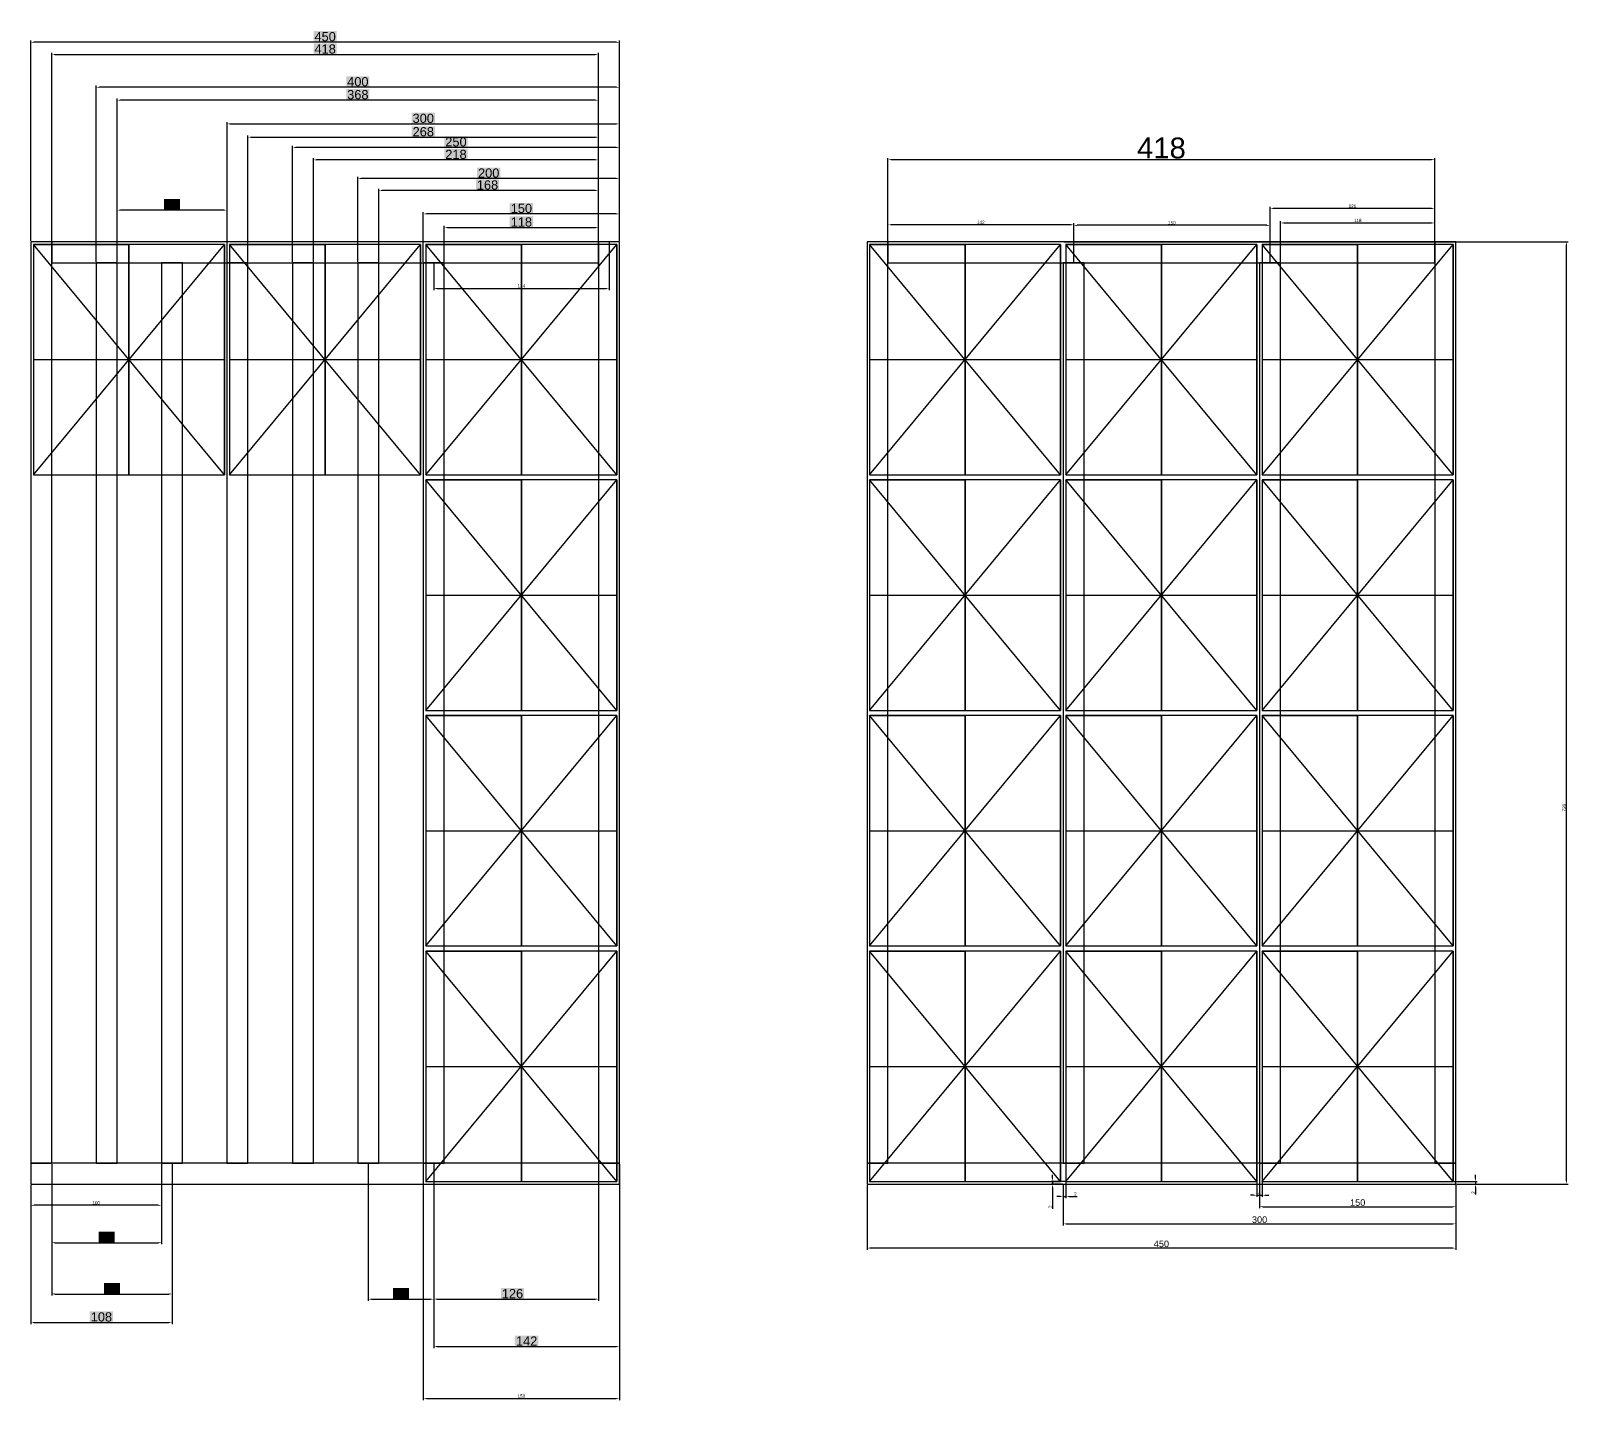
# Model space of a CAD drawing. Header units: millimetres. Extents: x 197 to 5045, y 762 to 4643.
# Drawn here: x 197 to 1372, y 2048 to 3094 of the extents above; entities that cross this region are included whole.
import ezdxf

# ---------------------------------------------------------------- set-up
doc = ezdxf.new("R2010")
doc.units = ezdxf.units.MM
doc.styles.get("Standard").update_dxf_attribs({"font": 'arial.ttf'})
doc.dimstyles.new('ISO-25', dxfattribs={"dimtxt": 2.5, "dimasz": 2.5, "dimexe": 1.25, "dimexo": 0.625, "dimtad": 1, "dimtxsty": 'Standard', "dimcen": 2.5, "dimadec": 0, "dimazin": 0, "dimtfac": 1, "dimtmove": 0, "dimatfit": 3, "dimfxl": 1, "dimarcsym": 0})

# ---------------------------------------------------------------- blocks, each defined once
blk = doc.blocks.new('A$C0665293E')
at = {"color": 1}
for p, q in [((2, 2), (148, 178)), ((148, 2), (2, 178)), ((2, 178), (75, 178)), ((75, 178), (2, 178)), ((2, 178), (2, 90)), ((75, 178), (75, 2)), ((75, 2), (75, 178)), ((148, 178), (148, 2)), ((2, 90), (148, 90))]:
    blk.add_line(p, q, dxfattribs=at)
blk.add_lwpolyline([(2, 2), (148, 2), (148, 178), (2, 178)], close=True, dxfattribs=at)
blk = doc.blocks.new('*D79')
at = {"color": 0, "lineweight": -2, "transparency": 16777216}
for p, q in [((851.8, 2933.6), (851.8, 2996.9)), ((1269.8, 2933.7), (1269.8, 2996.9)), ((854.3, 2995.7), (1267.3, 2995.7))]:
    blk.add_line(p, q, dxfattribs=at)
at = {"color": 0, "transparency": 16777216}
for points in [[(854.3, 2996.1), (854.3, 2995.3), (851.8, 2995.7)], [(1267.3, 2996.1), (1267.3, 2995.3), (1269.8, 2995.7)]]:
    blk.add_solid(points, dxfattribs=at)
at = {"layer": 'Defpoints', "color": 0, "transparency": 16777216}
for p in [(1269.8, 2995.7), (851.8, 2933), (1269.8, 2933.1)]:
    blk.add_point(p, dxfattribs=at)
at = {"color": 0, "transparency": 16777216, "insert": (1060.8, 3004.5), "char_height": 16, "attachment_point": 5}
blk.add_mtext('418', dxfattribs=at)
blk = doc.blocks.new('*D75')
at = {"color": 0, "lineweight": -2, "transparency": 16777216}
for p, q in [((985.8, 2212.3), (985.8, 2181.3)), ((1285.8, 2212.3), (1285.8, 2181.3)), ((988.3, 2182.6), (1283.3, 2182.6))]:
    blk.add_line(p, q, dxfattribs=at)
at = {"color": 0, "transparency": 16777216}
for points in [[(988.3, 2183), (988.3, 2182.2), (985.8, 2182.6)], [(1283.3, 2183), (1283.3, 2182.2), (1285.8, 2182.6)]]:
    blk.add_solid(points, dxfattribs=at)
at = {"layer": 'Defpoints', "color": 0, "transparency": 16777216}
for p in [(985.8, 2213), (1285.8, 2213), (1285.8, 2182.6)]:
    blk.add_point(p, dxfattribs=at)
at = {"color": 0, "transparency": 16777216, "insert": (1135.8, 2185.8), "char_height": 5, "attachment_point": 5}
blk.add_mtext('300', dxfattribs=at)
blk = doc.blocks.new('*D80')
at = {"color": 0, "lineweight": -2, "transparency": 16777216}
for p, q in [((1284.4, 2215), (1302.1, 2215)), ((1286.4, 2213), (1302.1, 2213)), ((1300.9, 2217.5), (1300.9, 2220)), ((1300.9, 2215), (1300.9, 2213)), ((1300.9, 2210.5), (1300.9, 2205.1))]:
    blk.add_line(p, q, dxfattribs=at)
at = {"color": 0, "transparency": 16777216}
for points in [[(1300.4, 2217.5), (1301.3, 2217.5), (1300.9, 2215)], [(1300.4, 2210.5), (1301.3, 2210.5), (1300.9, 2213)]]:
    blk.add_solid(points, dxfattribs=at)
at = {"layer": 'Defpoints', "color": 0, "transparency": 16777216}
for p in [(1283.8, 2215), (1285.8, 2213), (1300.9, 2213)]:
    blk.add_point(p, dxfattribs=at)
at = {"color": 0, "transparency": 16777216, "insert": (1299, 2206.5), "char_height": 2.5, "attachment_point": 5, "rotation": 90}
blk.add_mtext('2', dxfattribs=at)
blk = doc.blocks.new('*D77')
at = {"color": 0, "lineweight": -2, "transparency": 16777216}
for p, q in [((985.8, 2212.3), (985.8, 2202.2)), ((987.8, 2216.3), (987.8, 2202.2)), ((983.3, 2203.5), (980.8, 2203.5)), ((985.8, 2203.5), (987.8, 2203.5)), ((990.3, 2203.5), (996.5, 2203.5))]:
    blk.add_line(p, q, dxfattribs=at)
at = {"color": 0, "transparency": 16777216}
for points in [[(983.3, 2203.9), (983.3, 2203.1), (985.8, 2203.5)], [(990.3, 2203.9), (990.3, 2203.1), (987.8, 2203.5)]]:
    blk.add_solid(points, dxfattribs=at)
at = {"layer": 'Defpoints', "color": 0, "transparency": 16777216}
for p in [(985.8, 2213), (987.8, 2217), (985.8, 2203.5)]:
    blk.add_point(p, dxfattribs=at)
at = {"color": 0, "transparency": 16777216, "insert": (995, 2205.4), "char_height": 2.5, "attachment_point": 5}
blk.add_mtext('2', dxfattribs=at)
blk = doc.blocks.new('*D82')
at = {"color": 0, "lineweight": -2, "transparency": 16777216}
for p, q in [((987.1, 2215), (976.4, 2215)), ((985.1, 2213), (976.4, 2213)), ((977.6, 2217.5), (977.6, 2220)), ((977.6, 2215), (977.6, 2213)), ((977.6, 2210.5), (977.6, 2194.2))]:
    blk.add_line(p, q, dxfattribs=at)
at = {"color": 0, "transparency": 16777216}
for points in [[(977.2, 2217.5), (978, 2217.5), (977.6, 2215)], [(977.2, 2210.5), (978, 2210.5), (977.6, 2213)]]:
    blk.add_solid(points, dxfattribs=at)
at = {"layer": 'Defpoints', "color": 0, "transparency": 16777216}
for p in [(977.6, 2213), (985.8, 2213), (987.8, 2215)]:
    blk.add_point(p, dxfattribs=at)
at = {"color": 0, "transparency": 16777216, "insert": (975.7, 2195.7), "char_height": 2.5, "attachment_point": 5, "rotation": 90}
blk.add_mtext('2', dxfattribs=at)
blk = doc.blocks.new('*D78')
at = {"color": 0, "lineweight": -2, "transparency": 16777216}
for p, q in [((986.4, 2933), (1371.8, 2933)), ((1370.5, 2215.5), (1370.5, 2930.5)), ((1286.4, 2213), (1371.8, 2213))]:
    blk.add_line(p, q, dxfattribs=at)
at = {"color": 0, "transparency": 16777216}
for points in [[(1370.1, 2930.5), (1370.9, 2930.5), (1370.5, 2933)], [(1370.1, 2215.5), (1370.9, 2215.5), (1370.5, 2213)]]:
    blk.add_solid(points, dxfattribs=at)
at = {"layer": 'Defpoints', "color": 0, "transparency": 16777216}
for p in [(985.8, 2933), (1370.5, 2933), (1285.8, 2213)]:
    blk.add_point(p, dxfattribs=at)
at = {"color": 0, "transparency": 16777216, "insert": (1368.6, 2500.6), "char_height": 2.5, "attachment_point": 5, "rotation": 90}
blk.add_mtext('720', dxfattribs=at)
blk = doc.blocks.new('*D81')
at = {"color": 0, "lineweight": -2, "transparency": 16777216}
for p, q in [((1135.8, 2228.3), (1135.8, 2194.5)), ((1285.8, 2212.3), (1285.8, 2194.5)), ((1138.3, 2195.7), (1283.3, 2195.7))]:
    blk.add_line(p, q, dxfattribs=at)
at = {"color": 0, "transparency": 16777216}
for points in [[(1138.3, 2196.1), (1138.3, 2195.3), (1135.8, 2195.7)], [(1283.3, 2196.1), (1283.3, 2195.3), (1285.8, 2195.7)]]:
    blk.add_solid(points, dxfattribs=at)
at = {"layer": 'Defpoints', "color": 0, "transparency": 16777216}
for p in [(1135.8, 2229), (1285.8, 2213), (1285.8, 2195.7)]:
    blk.add_point(p, dxfattribs=at)
at = {"color": 0, "transparency": 16777216, "insert": (1210.8, 2198.9), "char_height": 5, "attachment_point": 5}
blk.add_mtext('150', dxfattribs=at)
blk = doc.blocks.new('*D76')
at = {"color": 0, "lineweight": -2, "transparency": 16777216}
for p, q in [((1133.8, 2216.3), (1133.8, 2203.2)), ((1137.8, 2216.3), (1137.8, 2203.2)), ((1131.3, 2204.5), (1128.8, 2204.5)), ((1133.8, 2204.5), (1137.8, 2204.5)), ((1140.3, 2204.5), (1142.8, 2204.5))]:
    blk.add_line(p, q, dxfattribs=at)
at = {"color": 0, "transparency": 16777216}
for points in [[(1131.3, 2204.9), (1131.3, 2204.1), (1133.8, 2204.5)], [(1140.3, 2204.9), (1140.3, 2204.1), (1137.8, 2204.5)]]:
    blk.add_solid(points, dxfattribs=at)
at = {"layer": 'Defpoints', "color": 0, "transparency": 16777216}
for p in [(1133.8, 2217), (1137.8, 2217), (1137.8, 2204.5)]:
    blk.add_point(p, dxfattribs=at)
at = {"color": 0, "transparency": 16777216, "insert": (1135.8, 2206.4), "char_height": 2.5, "attachment_point": 5}
blk.add_mtext('4', dxfattribs=at)
blk = doc.blocks.new('*D83')
at = {"color": 0, "lineweight": -2, "transparency": 16777216}
for p, q in [((1151.8, 2917.6), (1151.8, 2948.6)), ((1154.3, 2947.3), (1267.3, 2947.3)), ((1269.8, 2917.6), (1269.8, 2948.6))]:
    blk.add_line(p, q, dxfattribs=at)
at = {"color": 0, "transparency": 16777216}
for points in [[(1154.3, 2947.7), (1154.3, 2946.9), (1151.8, 2947.3)], [(1267.3, 2947.7), (1267.3, 2946.9), (1269.8, 2947.3)]]:
    blk.add_solid(points, dxfattribs=at)
at = {"layer": 'Defpoints', "color": 0, "transparency": 16777216}
for p in [(1269.8, 2947.3), (1151.8, 2917), (1269.8, 2917)]:
    blk.add_point(p, dxfattribs=at)
at = {"color": 0, "transparency": 16777216, "insert": (1210.8, 2949.2), "char_height": 2.5, "attachment_point": 5}
blk.add_mtext('118', dxfattribs=at)
blk = doc.blocks.new('*D84')
at = {"color": 0, "lineweight": -2, "transparency": 16777216}
for p, q in [((1143.8, 2917.6), (1143.8, 2959.6)), ((1267.3, 2958.3), (1146.3, 2958.3)), ((1269.8, 2931.6), (1269.8, 2959.6))]:
    blk.add_line(p, q, dxfattribs=at)
at = {"color": 0, "transparency": 16777216}
for points in [[(1146.3, 2958.7), (1146.3, 2957.9), (1143.8, 2958.3)], [(1267.3, 2958.7), (1267.3, 2957.9), (1269.8, 2958.3)]]:
    blk.add_solid(points, dxfattribs=at)
at = {"layer": 'Defpoints', "color": 0, "transparency": 16777216}
for p in [(1143.8, 2958.3), (1269.8, 2931), (1143.8, 2917)]:
    blk.add_point(p, dxfattribs=at)
at = {"color": 0, "transparency": 16777216, "insert": (1206.8, 2960.2), "char_height": 2.5, "attachment_point": 5}
blk.add_mtext('126', dxfattribs=at)
blk = doc.blocks.new('*D85')
at = {"color": 0, "lineweight": -2, "transparency": 16777216}
for p, q in [((993.8, 2917.6), (993.8, 2946.7)), ((1141.3, 2945.5), (996.3, 2945.5)), ((1143.8, 2917.6), (1143.8, 2946.7))]:
    blk.add_line(p, q, dxfattribs=at)
at = {"color": 0, "transparency": 16777216}
for points in [[(996.3, 2945.9), (996.3, 2945), (993.8, 2945.5)], [(1141.3, 2945.9), (1141.3, 2945), (1143.8, 2945.5)]]:
    blk.add_solid(points, dxfattribs=at)
at = {"layer": 'Defpoints', "color": 0, "transparency": 16777216}
for p in [(993.8, 2945.5), (993.8, 2917), (1143.8, 2917)]:
    blk.add_point(p, dxfattribs=at)
at = {"color": 0, "transparency": 16777216, "insert": (1068.8, 2947.4), "char_height": 2.5, "attachment_point": 5}
blk.add_mtext('150', dxfattribs=at)
blk = doc.blocks.new('*D86')
at = {"color": 0, "lineweight": -2, "transparency": 16777216}
for p, q in [((851.8, 2917.6), (851.8, 2947.2)), ((991.3, 2945.9), (854.3, 2945.9)), ((993.8, 2917.6), (993.8, 2947.2))]:
    blk.add_line(p, q, dxfattribs=at)
at = {"color": 0, "transparency": 16777216}
for points in [[(854.3, 2946.3), (854.3, 2945.5), (851.8, 2945.9)], [(991.3, 2946.3), (991.3, 2945.5), (993.8, 2945.9)]]:
    blk.add_solid(points, dxfattribs=at)
at = {"layer": 'Defpoints', "color": 0, "transparency": 16777216}
for p in [(851.8, 2945.9), (851.8, 2917), (993.8, 2917)]:
    blk.add_point(p, dxfattribs=at)
at = {"color": 0, "transparency": 16777216, "insert": (922.8, 2947.8), "char_height": 2.5, "attachment_point": 5}
blk.add_mtext('142', dxfattribs=at)
blk = doc.blocks.new('*D87')
at = {"color": 0, "lineweight": -2, "transparency": 16777216}
for p, q in [((835.8, 2212.3), (835.8, 2162.8)), ((1285.8, 2212.3), (1285.8, 2162.8)), ((1283.3, 2164.1), (838.3, 2164.1))]:
    blk.add_line(p, q, dxfattribs=at)
at = {"color": 0, "transparency": 16777216}
for points in [[(838.3, 2164.5), (838.3, 2163.7), (835.8, 2164.1)], [(1283.3, 2164.5), (1283.3, 2163.7), (1285.8, 2164.1)]]:
    blk.add_solid(points, dxfattribs=at)
at = {"layer": 'Defpoints', "color": 0, "transparency": 16777216}
for p in [(835.8, 2213), (1285.8, 2213), (835.8, 2164.1)]:
    blk.add_point(p, dxfattribs=at)
at = {"color": 0, "transparency": 16777216, "insert": (1060.8, 2167.3), "char_height": 5, "attachment_point": 5}
blk.add_mtext('450', dxfattribs=at)
blk = doc.blocks.new('*D88')
at = {"color": 0, "lineweight": -2, "transparency": 16777216}
for p, q in [((212.6, 2933.6), (212.6, 3077.3)), ((215.1, 3076), (628.1, 3076)), ((630.6, 2933.7), (630.6, 3077.3))]:
    blk.add_line(p, q, dxfattribs=at)
at = {"color": 0, "transparency": 16777216}
for points in [[(215.1, 3076.4), (215.1, 3075.6), (212.6, 3076)], [(628.1, 3076.4), (628.1, 3075.6), (630.6, 3076)]]:
    blk.add_solid(points, dxfattribs=at)
at = {"layer": 'Defpoints', "color": 0, "transparency": 16777216}
for p in [(630.6, 3076), (212.6, 2933), (630.6, 2933.1)]:
    blk.add_point(p, dxfattribs=at)
at = {"color": 0, "transparency": 16777216, "insert": (421.6, 3080.2), "char_height": 7, "attachment_point": 5, "bg_fill": 1, "box_fill_scale": 1.1, "bg_fill_color": 4, "bg_fill_transparency": 0}
blk.add_mtext('418', dxfattribs=at)
blk = doc.blocks.new('*D89')
at = {"color": 0, "lineweight": -2, "transparency": 16777216}
for p, q in [((504.6, 2228.3), (504.6, 2123.9)), ((630.6, 2228.3), (630.6, 2123.9)), ((507.1, 2125.1), (628.1, 2125.1))]:
    blk.add_line(p, q, dxfattribs=at)
at = {"color": 0, "transparency": 16777216}
for points in [[(507.1, 2125.6), (507.1, 2124.7), (504.6, 2125.1)], [(628.1, 2125.6), (628.1, 2124.7), (630.6, 2125.1)]]:
    blk.add_solid(points, dxfattribs=at)
at = {"layer": 'Defpoints', "color": 0, "transparency": 16777216}
for p in [(504.6, 2229), (630.6, 2229), (630.6, 2125.1)]:
    blk.add_point(p, dxfattribs=at)
at = {"color": 0, "transparency": 16777216, "insert": (564.8, 2129.3), "char_height": 7, "attachment_point": 5, "bg_fill": 1, "box_fill_scale": 1.1, "bg_fill_color": 6, "bg_fill_transparency": 0}
blk.add_mtext('126', dxfattribs=at)
blk = doc.blocks.new('*D90')
at = {"color": 0, "lineweight": -2, "transparency": 16777216}
for p, q in [((512.6, 2917.6), (512.6, 2945)), ((515.1, 2943.8), (628.1, 2943.8)), ((630.6, 2917.6), (630.6, 2945))]:
    blk.add_line(p, q, dxfattribs=at)
at = {"color": 0, "transparency": 16777216}
for points in [[(515.1, 2944.2), (515.1, 2943.3), (512.6, 2943.8)], [(628.1, 2944.2), (628.1, 2943.3), (630.6, 2943.8)]]:
    blk.add_solid(points, dxfattribs=at)
at = {"layer": 'Defpoints', "color": 0, "transparency": 16777216}
for p in [(630.6, 2943.8), (512.6, 2917), (630.6, 2917)]:
    blk.add_point(p, dxfattribs=at)
at = {"color": 0, "transparency": 16777216, "insert": (571.6, 2948), "char_height": 7, "attachment_point": 5, "bg_fill": 1, "box_fill_scale": 1.1, "bg_fill_color": 4, "bg_fill_transparency": 0}
blk.add_mtext('118', dxfattribs=at)
blk = doc.blocks.new('*D91')
at = {"color": 0, "lineweight": -2, "transparency": 16777216}
for p, q in [((462.6, 2917.6), (462.6, 2973.4)), ((630.6, 2914.7), (630.6, 2973.4)), ((628.1, 2972.1), (465.1, 2972.1))]:
    blk.add_line(p, q, dxfattribs=at)
at = {"color": 0, "transparency": 16777216}
for points in [[(465.1, 2972.5), (465.1, 2971.7), (462.6, 2972.1)], [(628.1, 2972.5), (628.1, 2971.7), (630.6, 2972.1)]]:
    blk.add_solid(points, dxfattribs=at)
at = {"layer": 'Defpoints', "color": 0, "transparency": 16777216}
for p in [(462.6, 2972.1), (462.6, 2917), (630.6, 2914.1)]:
    blk.add_point(p, dxfattribs=at)
at = {"color": 0, "transparency": 16777216, "insert": (545.7, 2976.3), "char_height": 7, "attachment_point": 5, "bg_fill": 1, "box_fill_scale": 1.1, "bg_fill_color": 4, "bg_fill_transparency": 0}
blk.add_mtext('168', dxfattribs=at)
blk = doc.blocks.new('*D92')
at = {"color": 0, "lineweight": -2, "transparency": 16777216}
for p, q in [((412.6, 2917.6), (412.6, 2996.8)), ((630.6, 2931.6), (630.6, 2996.8)), ((628.1, 2995.5), (415.1, 2995.5))]:
    blk.add_line(p, q, dxfattribs=at)
at = {"color": 0, "transparency": 16777216}
for points in [[(415.1, 2995.9), (415.1, 2995.1), (412.6, 2995.5)], [(628.1, 2995.9), (628.1, 2995.1), (630.6, 2995.5)]]:
    blk.add_solid(points, dxfattribs=at)
at = {"layer": 'Defpoints', "color": 0, "transparency": 16777216}
for p in [(412.6, 2995.5), (630.6, 2931), (412.6, 2917)]:
    blk.add_point(p, dxfattribs=at)
at = {"color": 0, "transparency": 16777216, "insert": (521.6, 2999.7), "char_height": 7, "attachment_point": 5, "bg_fill": 1, "box_fill_scale": 1.1, "bg_fill_color": 4, "bg_fill_transparency": 0}
blk.add_mtext('218', dxfattribs=at)
blk = doc.blocks.new('*D93')
at = {"color": 0, "lineweight": -2, "transparency": 16777216}
for p, q in [((496.6, 2917.6), (496.6, 2955.5)), ((644.1, 2954.2), (499.1, 2954.2)), ((646.6, 2933.6), (646.6, 2955.5))]:
    blk.add_line(p, q, dxfattribs=at)
at = {"color": 0, "transparency": 16777216}
for points in [[(499.1, 2954.6), (499.1, 2953.8), (496.6, 2954.2)], [(644.1, 2954.6), (644.1, 2953.8), (646.6, 2954.2)]]:
    blk.add_solid(points, dxfattribs=at)
at = {"layer": 'Defpoints', "color": 0, "transparency": 16777216}
for p in [(496.6, 2954.2), (646.6, 2933), (496.6, 2917)]:
    blk.add_point(p, dxfattribs=at)
at = {"color": 0, "transparency": 16777216, "insert": (571.6, 2958.4), "char_height": 7, "attachment_point": 5, "bg_fill": 1, "box_fill_scale": 1.1, "bg_fill_color": 3, "bg_fill_transparency": 0}
blk.add_mtext('150', dxfattribs=at)
blk = doc.blocks.new('*D94')
at = {"color": 0, "lineweight": -2, "transparency": 16777216}
for p, q in [((446.6, 2917.6), (446.6, 2982.5)), ((644.1, 2981.2), (449.1, 2981.2)), ((646.6, 2933.6), (646.6, 2982.5))]:
    blk.add_line(p, q, dxfattribs=at)
at = {"color": 0, "transparency": 16777216}
for points in [[(449.1, 2981.7), (449.1, 2980.8), (446.6, 2981.2)], [(644.1, 2981.7), (644.1, 2980.8), (646.6, 2981.2)]]:
    blk.add_solid(points, dxfattribs=at)
at = {"layer": 'Defpoints', "color": 0, "transparency": 16777216}
for p in [(446.6, 2981.2), (646.6, 2933), (446.6, 2917)]:
    blk.add_point(p, dxfattribs=at)
at = {"color": 0, "transparency": 16777216, "insert": (546.6, 2985.4), "char_height": 7, "attachment_point": 5, "bg_fill": 1, "box_fill_scale": 1.1, "bg_fill_color": 3, "bg_fill_transparency": 0}
blk.add_mtext('200', dxfattribs=at)
blk = doc.blocks.new('*D95')
at = {"color": 0, "lineweight": -2, "transparency": 16777216}
for p, q in [((396.6, 2917.6), (396.6, 3006.2)), ((644.1, 3005), (399.1, 3005)), ((646.6, 2933.6), (646.6, 3006.2))]:
    blk.add_line(p, q, dxfattribs=at)
at = {"color": 0, "transparency": 16777216}
for points in [[(399.1, 3005.4), (399.1, 3004.5), (396.6, 3005)], [(644.1, 3005.4), (644.1, 3004.5), (646.6, 3005)]]:
    blk.add_solid(points, dxfattribs=at)
at = {"layer": 'Defpoints', "color": 0, "transparency": 16777216}
for p in [(396.6, 3005), (646.6, 2933), (396.6, 2917)]:
    blk.add_point(p, dxfattribs=at)
at = {"color": 0, "transparency": 16777216, "insert": (521.6, 3009.2), "char_height": 7, "attachment_point": 5, "bg_fill": 1, "box_fill_scale": 1.1, "bg_fill_color": 3, "bg_fill_transparency": 0}
blk.add_mtext('250', dxfattribs=at)
blk = doc.blocks.new('*D96')
at = {"color": 0, "lineweight": -2, "transparency": 16777216}
for p, q in [((262.6, 2917.6), (262.6, 3042.3)), ((628.1, 3041.1), (265.1, 3041.1)), ((630.6, 2917.6), (630.6, 3042.3))]:
    blk.add_line(p, q, dxfattribs=at)
at = {"color": 0, "transparency": 16777216}
for points in [[(265.1, 3041.5), (265.1, 3040.7), (262.6, 3041.1)], [(628.1, 3041.5), (628.1, 3040.7), (630.6, 3041.1)]]:
    blk.add_solid(points, dxfattribs=at)
at = {"layer": 'Defpoints', "color": 0, "transparency": 16777216}
for p in [(262.6, 3041.1), (262.6, 2917), (630.6, 2917)]:
    blk.add_point(p, dxfattribs=at)
at = {"color": 0, "transparency": 16777216, "insert": (446.6, 3045.3), "char_height": 7, "attachment_point": 5, "bg_fill": 1, "box_fill_scale": 1.1, "bg_fill_color": 4, "bg_fill_transparency": 0}
blk.add_mtext('368', dxfattribs=at)
blk = doc.blocks.new('*D97')
at = {"color": 0, "lineweight": -2, "transparency": 16777216}
for p, q in [((246.6, 2917.6), (246.6, 3052.3)), ((644.1, 3051), (249.1, 3051)), ((646.6, 2933.6), (646.6, 3052.3))]:
    blk.add_line(p, q, dxfattribs=at)
at = {"color": 0, "transparency": 16777216}
for points in [[(249.1, 3051.4), (249.1, 3050.6), (246.6, 3051)], [(644.1, 3051.4), (644.1, 3050.6), (646.6, 3051)]]:
    blk.add_solid(points, dxfattribs=at)
at = {"layer": 'Defpoints', "color": 0, "transparency": 16777216}
for p in [(246.6, 3051), (646.6, 2933), (246.6, 2917)]:
    blk.add_point(p, dxfattribs=at)
at = {"color": 0, "transparency": 16777216, "insert": (446.6, 3055.2), "char_height": 7, "attachment_point": 5, "bg_fill": 1, "box_fill_scale": 1.1, "bg_fill_color": 3, "bg_fill_transparency": 0}
blk.add_mtext('400', dxfattribs=at)
blk = doc.blocks.new('*D98')
at = {"color": 0, "lineweight": -2, "transparency": 16777216}
for p, q in [((196.6, 2933.6), (196.6, 3086.6)), ((644.1, 3085.4), (199.1, 3085.4)), ((646.6, 2933.6), (646.6, 3086.6))]:
    blk.add_line(p, q, dxfattribs=at)
at = {"color": 0, "transparency": 16777216}
for points in [[(199.1, 3085.8), (199.1, 3084.9), (196.6, 3085.4)], [(644.1, 3085.8), (644.1, 3084.9), (646.6, 3085.4)]]:
    blk.add_solid(points, dxfattribs=at)
at = {"layer": 'Defpoints', "color": 0, "transparency": 16777216}
for p in [(196.6, 3085.4), (196.6, 2933), (646.6, 2933)]:
    blk.add_point(p, dxfattribs=at)
at = {"color": 0, "transparency": 16777216, "insert": (421.6, 3089.6), "char_height": 7, "attachment_point": 5, "bg_fill": 1, "box_fill_scale": 1.1, "bg_fill_color": 3, "bg_fill_transparency": 0}
blk.add_mtext('450', dxfattribs=at)
blk = doc.blocks.new('*D99')
at = {"color": 0, "lineweight": -2, "transparency": 16777216}
for p, q in [((362.6, 2917.6), (362.6, 3014.1)), ((365.1, 3012.8), (628.1, 3012.8)), ((630.6, 2917.6), (630.6, 3014.1))]:
    blk.add_line(p, q, dxfattribs=at)
at = {"color": 0, "transparency": 16777216}
for points in [[(365.1, 3013.3), (365.1, 3012.4), (362.6, 3012.8)], [(628.1, 3013.3), (628.1, 3012.4), (630.6, 3012.8)]]:
    blk.add_solid(points, dxfattribs=at)
at = {"layer": 'Defpoints', "color": 0, "transparency": 16777216}
for p in [(630.6, 3012.8), (362.6, 2917), (630.6, 2917)]:
    blk.add_point(p, dxfattribs=at)
at = {"color": 0, "transparency": 16777216, "insert": (496.6, 3017), "char_height": 7, "attachment_point": 5, "bg_fill": 1, "box_fill_scale": 1.1, "bg_fill_color": 4, "bg_fill_transparency": 0}
blk.add_mtext('268', dxfattribs=at)
blk = doc.blocks.new('*D100')
at = {"color": 0, "lineweight": -2, "transparency": 16777216}
for p, q in [((346.6, 2917.6), (346.6, 3024.2)), ((349.1, 3023), (644.1, 3023)), ((646.6, 2933.6), (646.6, 3024.2))]:
    blk.add_line(p, q, dxfattribs=at)
at = {"color": 0, "transparency": 16777216}
for points in [[(349.1, 3023.4), (349.1, 3022.6), (346.6, 3023)], [(644.1, 3023.4), (644.1, 3022.6), (646.6, 3023)]]:
    blk.add_solid(points, dxfattribs=at)
at = {"layer": 'Defpoints', "color": 0, "transparency": 16777216}
for p in [(646.6, 3023), (646.6, 2933), (346.6, 2917)]:
    blk.add_point(p, dxfattribs=at)
at = {"color": 0, "transparency": 16777216, "insert": (496.6, 3027.2), "char_height": 7, "attachment_point": 5, "bg_fill": 1, "box_fill_scale": 1.1, "bg_fill_color": 3, "bg_fill_transparency": 0}
blk.add_mtext('300', dxfattribs=at)
blk = doc.blocks.new('*D101')
at = {"color": 0, "lineweight": -2, "transparency": 16777216}
for p, q in [((454.6, 2228.3), (454.6, 2123.8)), ((504.6, 2228.3), (504.6, 2123.8)), ((457.1, 2125.1), (502.1, 2125.1))]:
    blk.add_line(p, q, dxfattribs=at)
at = {"color": 0, "transparency": 16777216}
for points in [[(457.1, 2125.5), (457.1, 2124.7), (454.6, 2125.1)], [(502.1, 2125.5), (502.1, 2124.7), (504.6, 2125.1)]]:
    blk.add_solid(points, dxfattribs=at)
at = {"layer": 'Defpoints', "color": 0, "transparency": 16777216}
for p in [(454.6, 2229), (504.6, 2229), (504.6, 2125.1)]:
    blk.add_point(p, dxfattribs=at)
at = {"color": 0, "transparency": 16777216, "insert": (479.6, 2129.3), "char_height": 7, "attachment_point": 5, "bg_fill": 1, "box_fill_scale": 1.1, "bg_fill_color": 6, "bg_fill_transparency": 0}
blk.add_mtext('50', dxfattribs=at)
blk = doc.blocks.new('*D102')
at = {"color": 0, "lineweight": -2, "transparency": 16777216}
for p, q in [((212.6, 2228.3), (212.6, 2127.8)), ((304.6, 2228.3), (304.6, 2127.8)), ((215.1, 2129), (302.1, 2129))]:
    blk.add_line(p, q, dxfattribs=at)
at = {"color": 0, "transparency": 16777216}
for points in [[(215.1, 2129.5), (215.1, 2128.6), (212.6, 2129)], [(302.1, 2129.5), (302.1, 2128.6), (304.6, 2129)]]:
    blk.add_solid(points, dxfattribs=at)
at = {"layer": 'Defpoints', "color": 0, "transparency": 16777216}
for p in [(212.6, 2229), (304.6, 2229), (304.6, 2129)]:
    blk.add_point(p, dxfattribs=at)
at = {"color": 0, "transparency": 16777216, "insert": (258.6, 2133.2), "char_height": 7, "attachment_point": 5, "bg_fill": 1, "box_fill_scale": 1.1, "bg_fill_color": 6, "bg_fill_transparency": 0}
blk.add_mtext('92', dxfattribs=at)
blk = doc.blocks.new('*D103')
at = {"color": 0, "lineweight": -2, "transparency": 16777216}
for p, q in [((262.6, 2917.6), (262.6, 2958.4)), ((344.1, 2957.1), (265.1, 2957.1)), ((346.6, 2917.6), (346.6, 2958.4))]:
    blk.add_line(p, q, dxfattribs=at)
at = {"color": 0, "transparency": 16777216}
for points in [[(265.1, 2957.5), (265.1, 2956.7), (262.6, 2957.1)], [(344.1, 2957.5), (344.1, 2956.7), (346.6, 2957.1)]]:
    blk.add_solid(points, dxfattribs=at)
at = {"layer": 'Defpoints', "color": 0, "transparency": 16777216}
for p in [(262.6, 2957.1), (262.6, 2917), (346.6, 2917)]:
    blk.add_point(p, dxfattribs=at)
at = {"color": 0, "transparency": 16777216, "insert": (304.6, 2961.3), "char_height": 7, "attachment_point": 5, "bg_fill": 1, "box_fill_scale": 1.1, "bg_fill_color": 4, "bg_fill_transparency": 0}
blk.add_mtext('84', dxfattribs=at)
blk = doc.blocks.new('*D104')
at = {"color": 0, "lineweight": -2, "transparency": 16777216}
for p, q in [((212.6, 2228.3), (212.6, 2167)), ((296.6, 2228.3), (296.6, 2167)), ((215.1, 2168.2), (294.1, 2168.2))]:
    blk.add_line(p, q, dxfattribs=at)
at = {"color": 0, "transparency": 16777216}
for points in [[(215.1, 2168.7), (215.1, 2167.8), (212.6, 2168.2)], [(294.1, 2168.7), (294.1, 2167.8), (296.6, 2168.2)]]:
    blk.add_solid(points, dxfattribs=at)
at = {"layer": 'Defpoints', "color": 0, "transparency": 16777216}
for p in [(212.6, 2229), (296.6, 2229), (296.6, 2168.2)]:
    blk.add_point(p, dxfattribs=at)
at = {"color": 0, "transparency": 16777216, "insert": (254.6, 2172.4), "char_height": 7, "attachment_point": 5, "bg_fill": 1, "box_fill_scale": 1.1, "bg_fill_color": 4, "bg_fill_transparency": 0}
blk.add_mtext('84', dxfattribs=at)
blk = doc.blocks.new('*D105')
at = {"color": 0, "lineweight": -2, "transparency": 16777216}
for p, q in [((504.6, 2228.3), (504.6, 2087.7)), ((646.6, 2228.3), (646.6, 2087.7)), ((507.1, 2088.9), (644.1, 2088.9))]:
    blk.add_line(p, q, dxfattribs=at)
at = {"color": 0, "transparency": 16777216}
for points in [[(507.1, 2089.3), (507.1, 2088.5), (504.6, 2088.9)], [(644.1, 2089.3), (644.1, 2088.5), (646.6, 2088.9)]]:
    blk.add_solid(points, dxfattribs=at)
at = {"layer": 'Defpoints', "color": 0, "transparency": 16777216}
for p in [(504.6, 2229), (646.6, 2229), (646.6, 2088.9)]:
    blk.add_point(p, dxfattribs=at)
at = {"color": 0, "transparency": 16777216, "insert": (575.6, 2093.1), "char_height": 7, "attachment_point": 5, "bg_fill": 1, "box_fill_scale": 1.1, "bg_fill_color": 6, "bg_fill_transparency": 0}
blk.add_mtext('142', dxfattribs=at)
blk = doc.blocks.new('*D106')
at = {"color": 0, "lineweight": -2, "transparency": 16777216}
for p, q in [((304.6, 2228.3), (304.6, 2106)), ((196.6, 2212.3), (196.6, 2106)), ((199.1, 2107.3), (302.1, 2107.3))]:
    blk.add_line(p, q, dxfattribs=at)
at = {"color": 0, "transparency": 16777216}
for points in [[(199.1, 2107.7), (199.1, 2106.9), (196.6, 2107.3)], [(302.1, 2107.7), (302.1, 2106.9), (304.6, 2107.3)]]:
    blk.add_solid(points, dxfattribs=at)
at = {"layer": 'Defpoints', "color": 0, "transparency": 16777216}
for p in [(304.6, 2229), (196.6, 2213), (304.6, 2107.3)]:
    blk.add_point(p, dxfattribs=at)
at = {"color": 0, "transparency": 16777216, "insert": (250.6, 2111.5), "char_height": 7, "attachment_point": 5, "bg_fill": 1, "box_fill_scale": 1.1, "bg_fill_color": 6, "bg_fill_transparency": 0}
blk.add_mtext('108', dxfattribs=at)
blk = doc.blocks.new('*D107')
at = {"color": 0, "lineweight": -2, "transparency": 16777216}
for p, q in [((638.6, 2932.3), (638.6, 2896)), ((504.6, 2916.3), (504.6, 2896)), ((507.1, 2897.3), (636.1, 2897.3))]:
    blk.add_line(p, q, dxfattribs=at)
at = {"color": 0, "transparency": 16777216}
for points in [[(507.1, 2897.7), (507.1, 2896.8), (504.6, 2897.3)], [(636.1, 2897.7), (636.1, 2896.8), (638.6, 2897.3)]]:
    blk.add_solid(points, dxfattribs=at)
at = {"layer": 'Defpoints', "color": 0, "transparency": 16777216}
for p in [(638.6, 2933), (504.6, 2917), (638.6, 2897.3)]:
    blk.add_point(p, dxfattribs=at)
at = {"color": 0, "transparency": 16777216, "insert": (571.6, 2899.2), "char_height": 2.5, "attachment_point": 5}
blk.add_mtext('134', dxfattribs=at)
blk = doc.blocks.new('*D110')
at = {"color": 0, "lineweight": -2, "transparency": 16777216}
for p, q in [((496.6, 2228.3), (496.6, 2047.9)), ((646.6, 2211.9), (646.6, 2047.9)), ((499.1, 2049.1), (644.1, 2049.1))]:
    blk.add_line(p, q, dxfattribs=at)
at = {"color": 0, "transparency": 16777216}
for points in [[(499.1, 2049.5), (499.1, 2048.7), (496.6, 2049.1)], [(644.1, 2049.5), (644.1, 2048.7), (646.6, 2049.1)]]:
    blk.add_solid(points, dxfattribs=at)
at = {"layer": 'Defpoints', "color": 0, "transparency": 16777216}
for p in [(496.6, 2229), (646.6, 2212.5), (646.6, 2049.1)]:
    blk.add_point(p, dxfattribs=at)
at = {"color": 0, "transparency": 16777216, "insert": (571.6, 2051), "char_height": 2.5, "attachment_point": 5}
blk.add_mtext('150', dxfattribs=at)
blk = doc.blocks.new('*D111')
at = {"color": 0, "lineweight": -2, "transparency": 16777216}
for p, q in [((296.6, 2228.3), (296.6, 2195.6)), ((196.6, 2212.3), (196.6, 2195.6)), ((294.1, 2196.8), (199.1, 2196.8))]:
    blk.add_line(p, q, dxfattribs=at)
at = {"color": 0, "transparency": 16777216}
for points in [[(199.1, 2197.2), (199.1, 2196.4), (196.6, 2196.8)], [(294.1, 2197.2), (294.1, 2196.4), (296.6, 2196.8)]]:
    blk.add_solid(points, dxfattribs=at)
at = {"layer": 'Defpoints', "color": 0, "transparency": 16777216}
for p in [(296.6, 2229), (196.6, 2213), (196.6, 2196.8)]:
    blk.add_point(p, dxfattribs=at)
at = {"color": 0, "transparency": 16777216, "insert": (246.6, 2198.7), "char_height": 2.5, "attachment_point": 5}
blk.add_mtext('100', dxfattribs=at)

msp = doc.modelspace()

# ---------------------------------------------------------------- linework, layer by layer
at = {"color": 6}
for p, q in [((646.588, 2228.957), (196.588, 2228.957)), ((196.588, 2228.957), (196.588, 2212.957)), ((646.588, 2212.957), (646.588, 2228.957)), ((1285.772, 2228.957), (835.772, 2228.957)), ((835.772, 2228.957), (835.772, 2212.957)), ((1285.772, 2212.957), (1285.772, 2228.957)), ((196.588, 2212.957), (646.588, 2212.957)), ((835.772, 2212.957), (1285.772, 2212.957))]:
    msp.add_line(p, q, dxfattribs=at)
at = {"color": 3}
for points in [[(196.588, 2228.957), (212.588, 2228.957), (212.588, 2932.957), (196.588, 2932.957)], [(630.588, 2228.957), (646.588, 2228.957), (646.588, 2932.957), (630.588, 2932.957)], [(835.772, 2228.957), (851.772, 2228.957), (851.772, 2932.957), (835.772, 2932.957)], [(1269.772, 2228.957), (1285.772, 2228.957), (1285.772, 2932.957), (1269.772, 2932.957)], [(246.588, 2228.957), (262.588, 2228.957), (262.588, 2916.957), (246.588, 2916.957)], [(296.588, 2228.957), (312.588, 2228.957), (312.588, 2916.957), (296.588, 2916.957)], [(346.588, 2228.957), (362.588, 2228.957), (362.588, 2916.957), (346.588, 2916.957)], [(396.588, 2228.957), (412.588, 2228.957), (412.588, 2916.957), (396.588, 2916.957)], [(446.588, 2228.957), (462.588, 2228.957), (462.588, 2916.957), (446.588, 2916.957)], [(496.588, 2228.957), (512.588, 2228.957), (512.588, 2916.957), (496.588, 2916.957)], [(985.772, 2228.957), (1001.772, 2228.957), (1001.772, 2916.957), (985.772, 2916.957)], [(1135.772, 2228.957), (1151.772, 2228.957), (1151.772, 2916.957), (1135.772, 2916.957)]]:
    msp.add_lwpolyline(points, close=True, dxfattribs=at)
at = {"color": 6}
for points in [[(630.585, 2932.957), (212.588, 2932.957), (212.588, 2916.957), (630.592, 2916.957)], [(1269.769, 2932.957), (851.772, 2932.957), (851.772, 2916.957), (1269.775, 2916.957)]]:
    msp.add_lwpolyline(points, close=True, dxfattribs=at)

# ---------------------------------------------------------------- block references
for p in [(196.588, 2752.957), (346.588, 2752.957), (496.588, 2752.957), (835.772, 2752.957), (985.772, 2752.957), (1135.772, 2752.957), (496.588, 2572.957), (835.772, 2572.957), (985.772, 2572.957), (1135.772, 2572.957), (496.588, 2392.957), (835.772, 2392.957), (985.772, 2392.957), (1135.772, 2392.957), (496.588, 2212.957), (835.772, 2212.957), (985.772, 2212.957), (1135.772, 2212.957)]:
    msp.add_blockref('A$C0665293E', p)

# ---------------------------------------------------------------- dimensions: what is measured, and where the dimension line sits
for base, p1, p2, override, picture, middle in [((196.588, 3085.355), (646.588, 2932.957), (196.588, 2932.957), {"dimtxt": 7, "dimtfill": 2, "dimtfillclr": 3}, '*D98', (421.588, 3085.355)), ((630.585, 3076.01), (212.588, 2932.957), (630.585, 2933.123), {"dimtxt": 7, "dimtfill": 2, "dimtfillclr": 4}, '*D88', (421.587, 3076.01)), ((246.588, 3051.023), (646.588, 2932.957), (246.588, 2916.957), {"dimtxt": 7, "dimtfill": 2, "dimtfillclr": 3}, '*D97', (446.588, 3051.023)), ((262.588, 3041.096), (630.592, 2916.957), (262.588, 2916.957), {"dimtxt": 7, "dimtfill": 2, "dimtfillclr": 4}, '*D96', (446.59, 3041.096)), ((646.588, 3022.997), (346.588, 2916.957), (646.588, 2932.957), {"dimtxt": 7, "dimtfill": 2, "dimtfillclr": 3}, '*D100', (496.588, 3022.997)), ((1269.769, 2995.694), (851.772, 2932.957), (1269.769, 2933.123), {"dimtxt": 16}, '*D79', (1060.77, 2995.694)), ((412.588, 2995.506), (630.586, 2930.957), (412.588, 2916.957), {"dimtxt": 7, "dimtfill": 2, "dimtfillclr": 4}, '*D92', (521.587, 2995.506)), ((462.588, 2972.113), (630.588, 2914.08), (462.588, 2916.957), {"dimtxt": 7, "dimtfill": 2, "dimtfillclr": 4}, '*D91', (545.674, 2972.113)), ((630.588, 2943.752), (512.588, 2916.957), (630.588, 2916.957), {"dimtxt": 7, "dimtfill": 2, "dimtfillclr": 4}, '*D90', (571.588, 2943.752)), ((304.588, 2129.034), (212.588, 2228.957), (304.588, 2228.957), {"dimtxt": 7, "dimtfill": 2, "dimtfillclr": 6}, '*D102', (258.588, 2129.034)), ((504.588, 2125.093), (454.588, 2228.957), (504.588, 2228.957), {"dimtxt": 7, "dimtfill": 2, "dimtfillclr": 6}, '*D101', (479.588, 2125.093)), ((630.588, 2125.136), (504.588, 2228.957), (630.588, 2228.957), {"dimtxt": 7, "dimtfill": 2, "dimtfillclr": 6}, '*D89', (564.804, 2125.136)), ((1285.772, 2182.588), (985.772, 2212.957), (1285.772, 2212.957), {"dimtxt": 5}, '*D75', (1135.772, 2182.588))]:
    dim = msp.add_linear_dim(base=base, p1=p1, p2=p2, dimstyle='ISO-25', override=override)
    dim.commit()
    dim.dimension.update_dxf_attribs({"geometry": picture, "text_midpoint": middle, "dimtype": 160})
for base, p1, p2, override, picture, middle in [((630.588, 3012.84), (362.588, 2916.957), (630.588, 2916.957), {"dimtxt": 7, "dimtfill": 2, "dimtfillclr": 4}, '*D99', (496.588, 3017.039)), ((396.588, 3004.958), (646.588, 2932.957), (396.588, 2916.957), {"dimtxt": 7, "dimtfill": 2, "dimtfillclr": 3}, '*D95', (521.588, 3009.157)), ((446.588, 2981.243), (646.588, 2932.957), (446.588, 2916.957), {"dimtxt": 7, "dimtfill": 2, "dimtfillclr": 3}, '*D94', (546.588, 2985.442)), ((262.588, 2957.1), (346.588, 2916.957), (262.588, 2916.957), {"dimtxt": 7, "dimtfill": 2, "dimtfillclr": 4}, '*D103', (304.588, 2961.299)), ((496.588, 2954.228), (646.588, 2932.957), (496.588, 2916.957), {"dimtxt": 7, "dimtfill": 2, "dimtfillclr": 3}, '*D93', (571.588, 2958.427)), ((304.588, 2107.293), (196.588, 2212.957), (304.588, 2228.957), {"dimtxt": 7, "dimtfill": 2, "dimtfillclr": 6}, '*D106', (250.588, 2111.492)), ((296.588, 2168.247), (212.588, 2228.957), (296.588, 2228.957), {"dimtxt": 7, "dimtfill": 2, "dimtfillclr": 4}, '*D104', (254.588, 2172.446)), ((646.588, 2088.915), (504.588, 2228.957), (646.588, 2228.957), {"dimtxt": 7, "dimtfill": 2, "dimtfillclr": 6}, '*D105', (575.588, 2093.054)), ((1285.772, 2195.726), (1135.772, 2228.957), (1285.772, 2212.957), {"dimtxt": 5}, '*D81', (1210.772, 2198.904)), ((835.772, 2164.092), (1285.772, 2212.957), (835.772, 2212.957), {"dimtxt": 5}, '*D87', (1060.772, 2167.269))]:
    dim = msp.add_linear_dim(base=base, p1=p1, p2=p2, dimstyle='ISO-25', override=override)
    dim.commit()
    dim.dimension.update_dxf_attribs({"geometry": picture, "text_midpoint": middle})
for base, p1, p2, picture, middle in [((1143.772, 2958.314), (1269.769, 2930.957), (1143.772, 2916.957), '*D84', (1206.771, 2960.216)), ((1269.772, 2947.33), (1151.772, 2916.957), (1269.772, 2916.957), '*D83', (1210.772, 2949.231)), ((851.772, 2945.9), (993.772, 2916.957), (851.772, 2916.957), '*D86', (922.772, 2947.781)), ((993.772, 2945.454), (1143.772, 2916.957), (993.772, 2916.957), '*D85', (1068.772, 2947.355)), ((638.588, 2897.258), (504.588, 2916.957), (638.588, 2932.957), '*D107', (571.588, 2899.161)), ((196.588, 2196.81), (296.588, 2228.957), (196.588, 2212.957), '*D111', (246.588, 2198.711)), ((646.588, 2049.123), (496.588, 2228.957), (646.588, 2212.546), '*D110', (571.588, 2051.025)), ((1137.772, 2204.487), (1133.772, 2216.957), (1137.772, 2216.957), '*D76', (1135.772, 2206.362))]:
    dim = msp.add_linear_dim(base=base, p1=p1, p2=p2, dimstyle='ISO-25')
    dim.commit()
    dim.dimension.update_dxf_attribs({"geometry": picture, "text_midpoint": middle})
for base, p1, p2, picture, middle in [((1370.5, 2932.957), (1285.772, 2212.957), (985.772, 2932.957), '*D78', (1370.5, 2500.61)), ((977.616, 2212.957), (987.772, 2214.957), (985.772, 2212.957), '*D82', (977.616, 2195.68))]:
    dim = msp.add_linear_dim(base=base, p1=p1, p2=p2, angle=90, dimstyle='ISO-25')
    dim.commit()
    dim.dimension.update_dxf_attribs({"geometry": picture, "text_midpoint": middle, "dimtype": 160})
dim = msp.add_linear_dim(base=(985.772, 2203.496), p1=(987.772, 2216.957), p2=(985.772, 2212.957), dimstyle='ISO-25')
dim.commit()
dim.dimension.update_dxf_attribs({"geometry": '*D77', "text_midpoint": (995.014, 2203.496), "dimtype": 160})
dim = msp.add_linear_dim(base=(1300.861, 2212.957), p1=(1283.772, 2214.957), p2=(1285.772, 2212.957), angle=90, dimstyle='ISO-25')
dim.commit()
dim.dimension.update_dxf_attribs({"geometry": '*D80', "text_midpoint": (1298.981, 2206.504)})

doc.saveas('drawing.dxf')
